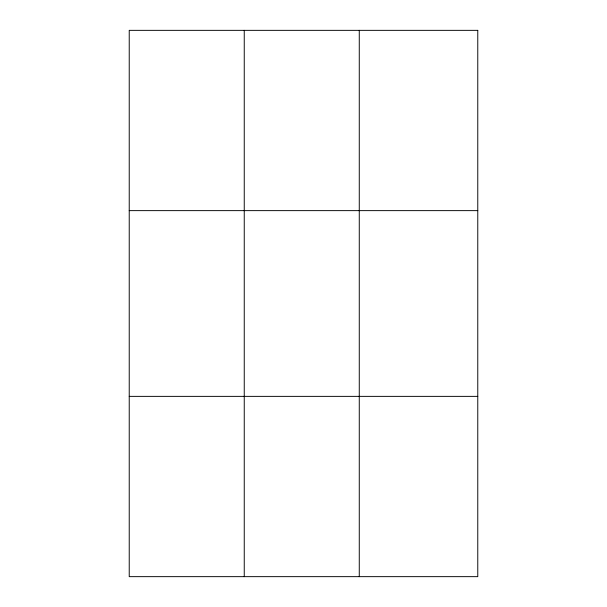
<?xml version="1.0" encoding="UTF-8"?>
<svg xmlns="http://www.w3.org/2000/svg" width="607" height="607" viewBox="0 0 607 607"><rect width="100%" height="100%" fill="white"/><g stroke="black" fill="none" stroke-linecap="round" stroke-linejoin="round"><path stroke-width="0.91" d="M244.249 30.35L244.249 576.65M359.268 30.35L359.268 576.65M129.23 210.629L477.77 210.629M129.23 396.371L477.77 396.371M477.77 30.35L477.77 576.65L129.23 576.65L129.23 30.35L477.77 30.35"/></g></svg>
